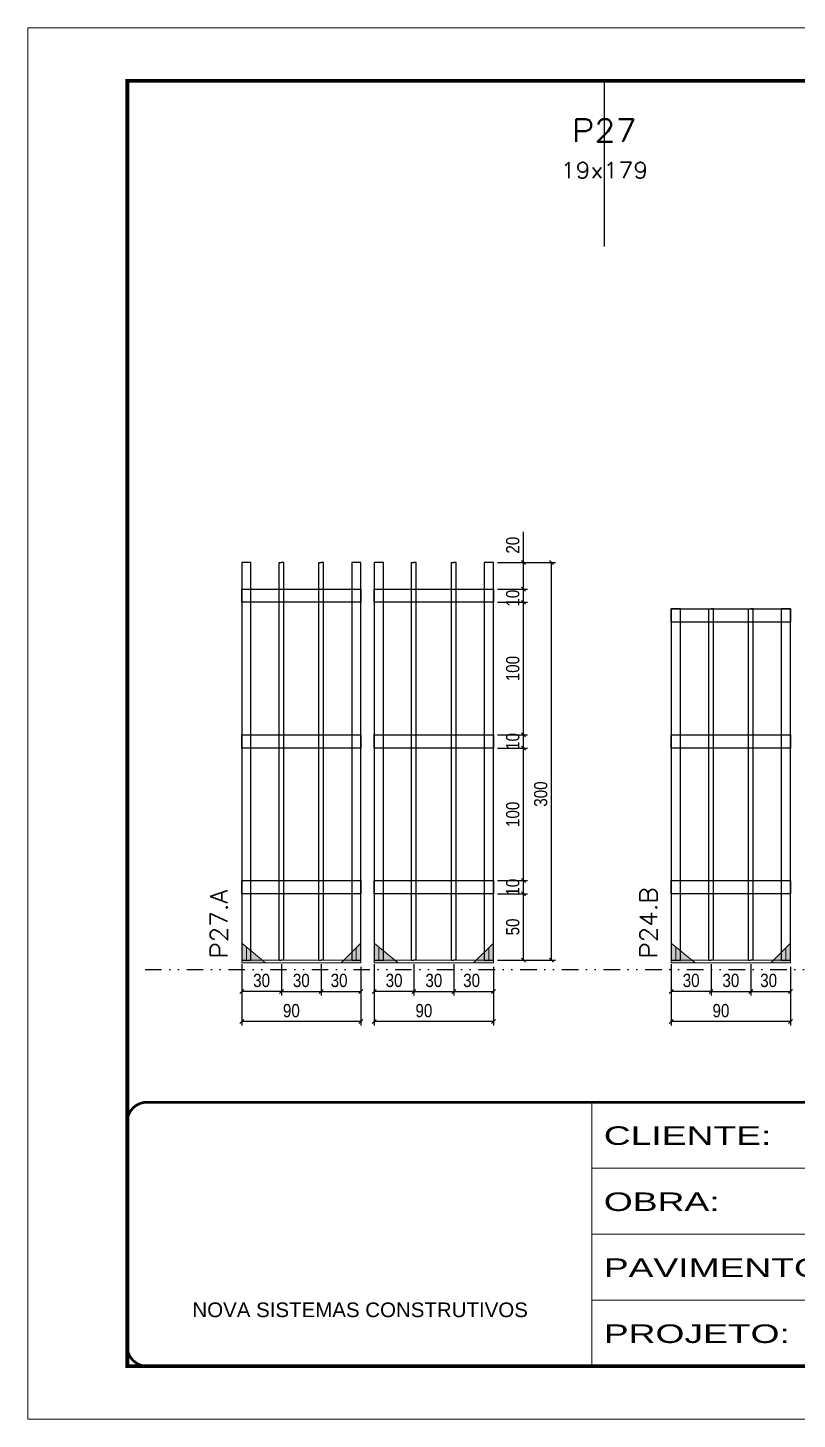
# Model space of a CAD drawing. Extents: x 14400 to 27878, y -21631 to 6985.
# Drawn here: x 19182 to 19763, y 192 to 1242 of the extents above; entities that cross this region are included whole.
import ezdxf
from ezdxf.enums import TextEntityAlignment as Align

# ---------------------------------------------------------------- set-up
doc = ezdxf.new("R2010")
doc.units = 0
for name, pattern in [('CONTINUO', [0]), ('DASHED', [0.75, 0.5, -0.25]), ('DIVIDE2', [0.625, 0.25, -0.125, 0, -0.125, 0, -0.125]), ('HIDDEN', [0.375, 0.25, -0.125])]:
    doc.linetypes.add(name, pattern=pattern)
for name, color, linetype in [('COTA', 241, 'Continuous'), ('Nível', 160, 'Continuous'), ('SARR_2.2x10', 60, 'Continuous'), ('SARR_3.5x7', 81, 'Continuous'), ('SARR_7x7', 40, 'Continuous'), ('Texto de Titulo', 7, 'Continuous'), ('Texto Qtd Sarr', 242, 'Continuous')]:
    doc.layers.add(name, color=color, linetype=linetype)
for name, color, linetype, lineweight in [('Folhas', 255, 'Continuous', 9), ('Madeira', 126, 'Continuous', 18), ('Sarr 2.2x7', 40, 'Continuous', 9), ('SARRAFO DE PRESSAO', 251, 'DASHED', 9), ('Texto Seção', 7, 'Continuous', 15)]:
    doc.layers.add(name, color=color, linetype=linetype, lineweight=lineweight)
doc.styles.add('ARIAL', font='arial.ttf')
doc.styles.add('COTA TECNICA', font='techl___.ttf', dxfattribs={"height": 10})
doc.styles.add('REGUA-120', font='ROMANS.shx', dxfattribs={"height": 15})
doc.styles.add('ROMANS', font='romans.shx')
doc.styles.add('Tecnologia', font='')
doc.styles.get('Tecnologia').set_extended_font_data('Forgotten Futurist')
doc.dimstyles.new('PAINEL', dxfattribs={"dimtxt": 10, "dimasz": 3, "dimexe": 3, "dimexo": 3, "dimgap": 3, "dimtad": 1, "dimdec": 1, "dimzin": 12, "dimdsep": 46, "dimtxsty": 'COTA TECNICA', "dimblk1": 'OBLIQUE', "dimblk2": 'OBLIQUE', "dimsah": 1, "dimcen": 0.9, "dimclrd": 4, "dimclre": 4, "dimclrt": 240, "dimadec": 1, "dimazin": 3, "dimtfac": 1, "dimtdec": 1, "dimtmove": 0, "dimatfit": 3, "dimfxl": 1, "dimtolj": 1, "dimtzin": 12, "dimarcsym": 0})

# ---------------------------------------------------------------- blocks, each defined once
blk = doc.blocks.new('9999999999')
at = {"color": 30, "linetype": 'CONTINUO'}
for p, q in [((98564.6, 34230.2), (98564.6, 34429.4)), ((98564.6, 34379.6), (99584, 34379.6)), ((98564.6, 34329.8), (99488, 34329.8)), ((98564.6, 34280), (99488, 34280))]:
    blk.add_line(p, q, dxfattribs=at)
at = {"color": 30, "linetype": 'CONTINUO', "const_width": 2}
blk.add_lwpolyline([(99584, 34230.2), (99584, 34414.4, 0.414214), (99569, 34429.4), (98229, 34429.4, 0.414214), (98214, 34414.4), (98214, 34245.2, 0.414214), (98229, 34230.2), (99584, 34230.2)], format="xyb", dxfattribs=at)
at = {"layer": 'Folhas'}
blk.add_lwpolyline([(98139, 34190.2), (99624, 34190.2), (99624, 35240.2), (98139, 35240.2)], close=True, dxfattribs=at)
at = {"layer": 'Folhas', "color": 30, "const_width": 3}
blk.add_lwpolyline([(98214, 34230.2), (99584, 34230.2), (99584, 35200.2), (98214, 35200.2)], close=True, dxfattribs=at)
at = {"color": 7, "linetype": 'Continuous', "ltscale": 5, "style": 'ARIAL'}
blk.add_text('NOVA SISTEMAS CONSTRUTIVOS', height=11.059, dxfattribs=at).set_placement((98263.2, 34267.2))
at = {"layer": 'Folhas', "color": 7, "style": 'Tecnologia', "width": 1.5}
for s, p in [('CLIENTE:', (98573.7, 34397.2)), ('OBRA:', (98573.7, 34347.3)), ('PAVIMENTO:', (98573.7, 34297.5)), ('PROJETO:', (98573.7, 34247.7))]:
    blk.add_text(s, height=14, dxfattribs=at).set_placement(p)
blk = doc.blocks.new('_Oblique')
at = {"color": 0, "linetype": 'ByBlock', "lineweight": -2}
blk.add_line((-0.5, -0.5), (0.5, 0.5), dxfattribs=at)
blk = doc.blocks.new('*D6910')
at = {"layer": 'COTA', "color": 4, "lineweight": -2, "transparency": 16777216}
for p, q in [((19443.4, 520.1), (19443.4, 489)), ((19533.4, 520.1), (19533.4, 489)), ((19533.4, 492), (19443.4, 492))]:
    blk.add_line(p, q, dxfattribs=at)
at = {"layer": 'Defpoints', "color": 0, "transparency": 16777216}
for p in [(19443.4, 523.1), (19533.4, 523.1), (19443.4, 492)]:
    blk.add_point(p, dxfattribs=at)
at = {"layer": 'COTA', "color": 4, "lineweight": -2, "transparency": 16777216, "xscale": 3, "yscale": 3, "zscale": 3, "rotation": 180}
blk.add_blockref('_Oblique', (19443.4, 492), dxfattribs=at)
at = {"layer": 'COTA', "color": 4, "lineweight": -2, "transparency": 16777216, "xscale": 3, "yscale": 3, "zscale": 3}
blk.add_blockref('_Oblique', (19533.4, 492), dxfattribs=at)
at = {"layer": 'COTA', "color": 240, "transparency": 16777216, "insert": (19480.9, 500.1), "char_height": 10, "attachment_point": 5, "style": 'COTA TECNICA'}
blk.add_mtext('\\A1;90', dxfattribs=at)
blk = doc.blocks.new('*D6911')
at = {"layer": 'COTA', "color": 4, "lineweight": -2, "transparency": 16777216}
for p, q in [((19536.4, 588.3), (19559.1, 588.3)), ((19556.1, 538.3), (19556.1, 588.3)), ((19536.4, 538.3), (19559.1, 538.3))]:
    blk.add_line(p, q, dxfattribs=at)
at = {"layer": 'Defpoints', "color": 0, "transparency": 16777216}
for p in [(19533.4, 588.3), (19556.1, 588.3), (19533.4, 538.3)]:
    blk.add_point(p, dxfattribs=at)
at = {"layer": 'COTA', "color": 4, "lineweight": -2, "transparency": 16777216, "xscale": 3, "yscale": 3, "zscale": 3}
for p, rotation in [((19556.1, 588.3), 90), ((19556.1, 538.3), 270)]:
    blk.add_blockref('_Oblique', p, dxfattribs=dict(at, rotation=rotation))
at = {"layer": 'COTA', "color": 240, "transparency": 16777216, "insert": (19548, 563.3), "char_height": 10, "attachment_point": 5, "rotation": 90, "style": 'COTA TECNICA'}
blk.add_mtext('\\A1;50', dxfattribs=at)
blk = doc.blocks.new('*D6912')
at = {"layer": 'COTA', "color": 4, "lineweight": -2, "transparency": 16777216}
for p, q in [((19536.4, 598.3), (19559.1, 598.3)), ((19536.4, 588.3), (19559.1, 588.3)), ((19556.1, 588.3), (19556.1, 598.3))]:
    blk.add_line(p, q, dxfattribs=at)
at = {"layer": 'Defpoints', "color": 0, "transparency": 16777216}
for p in [(19533.4, 598.3), (19533.4, 588.3), (19556.1, 598.3)]:
    blk.add_point(p, dxfattribs=at)
at = {"layer": 'COTA', "color": 4, "lineweight": -2, "transparency": 16777216, "xscale": 3, "yscale": 3, "zscale": 3}
for p, rotation in [((19556.1, 598.3), 90), ((19556.1, 588.3), 270)]:
    blk.add_blockref('_Oblique', p, dxfattribs=dict(at, rotation=rotation))
at = {"layer": 'COTA', "color": 240, "transparency": 16777216, "insert": (19548, 593.3), "char_height": 10, "attachment_point": 5, "rotation": 90, "style": 'COTA TECNICA'}
blk.add_mtext('\\A1;10', dxfattribs=at)
blk = doc.blocks.new('*D6913')
at = {"layer": 'COTA', "color": 4, "lineweight": -2, "transparency": 16777216}
for p, q in [((19536.4, 698.3), (19559.1, 698.3)), ((19556.1, 598.3), (19556.1, 698.3)), ((19536.4, 598.3), (19559.1, 598.3))]:
    blk.add_line(p, q, dxfattribs=at)
at = {"layer": 'Defpoints', "color": 0, "transparency": 16777216}
for p in [(19533.4, 698.3), (19556.1, 698.3), (19533.4, 598.3)]:
    blk.add_point(p, dxfattribs=at)
at = {"layer": 'COTA', "color": 4, "lineweight": -2, "transparency": 16777216, "xscale": 3, "yscale": 3, "zscale": 3}
for p, rotation in [((19556.1, 698.3), 90), ((19556.1, 598.3), 270)]:
    blk.add_blockref('_Oblique', p, dxfattribs=dict(at, rotation=rotation))
at = {"layer": 'COTA', "color": 240, "transparency": 16777216, "insert": (19548, 648.3), "char_height": 10, "attachment_point": 5, "rotation": 90, "style": 'COTA TECNICA'}
blk.add_mtext('\\A1;100', dxfattribs=at)
blk = doc.blocks.new('*D6914')
at = {"layer": 'COTA', "color": 4, "lineweight": -2, "transparency": 16777216}
for p, q in [((19536.4, 708.3), (19559.1, 708.3)), ((19556.1, 698.3), (19556.1, 708.3)), ((19536.4, 698.3), (19559.1, 698.3))]:
    blk.add_line(p, q, dxfattribs=at)
at = {"layer": 'Defpoints', "color": 0, "transparency": 16777216}
for p in [(19533.4, 708.3), (19556.1, 708.3), (19533.4, 698.3)]:
    blk.add_point(p, dxfattribs=at)
at = {"layer": 'COTA', "color": 4, "lineweight": -2, "transparency": 16777216, "xscale": 3, "yscale": 3, "zscale": 3}
for p, rotation in [((19556.1, 708.3), 90), ((19556.1, 698.3), 270)]:
    blk.add_blockref('_Oblique', p, dxfattribs=dict(at, rotation=rotation))
at = {"layer": 'COTA', "color": 240, "transparency": 16777216, "insert": (19548, 703.3), "char_height": 10, "attachment_point": 5, "rotation": 90, "style": 'COTA TECNICA'}
blk.add_mtext('\\A1;10', dxfattribs=at)
blk = doc.blocks.new('*D6915')
at = {"layer": 'COTA', "color": 4, "lineweight": -2, "transparency": 16777216}
for p, q in [((19536.4, 838.3), (19580.3, 838.3)), ((19577.3, 538.3), (19577.3, 838.3)), ((19536.4, 538.3), (19580.3, 538.3))]:
    blk.add_line(p, q, dxfattribs=at)
at = {"layer": 'Defpoints', "color": 0, "transparency": 16777216}
for p in [(19533.4, 838.3), (19577.3, 838.3), (19533.4, 538.3)]:
    blk.add_point(p, dxfattribs=at)
at = {"layer": 'COTA', "color": 4, "lineweight": -2, "transparency": 16777216, "xscale": 3, "yscale": 3, "zscale": 3}
for p, rotation in [((19577.3, 838.3), 90), ((19577.3, 538.3), 270)]:
    blk.add_blockref('_Oblique', p, dxfattribs=dict(at, rotation=rotation))
at = {"layer": 'COTA', "color": 240, "transparency": 16777216, "insert": (19569.1, 663.6), "char_height": 10, "attachment_point": 5, "rotation": 90, "style": 'COTA TECNICA'}
blk.add_mtext('\\A1;300', dxfattribs=at)
blk = doc.blocks.new('*D6916')
at = {"layer": 'COTA', "color": 4, "lineweight": -2, "transparency": 16777216}
for p, q in [((19343.4, 520.1), (19343.4, 489)), ((19433.4, 520.1), (19433.4, 489)), ((19433.4, 492), (19343.4, 492))]:
    blk.add_line(p, q, dxfattribs=at)
at = {"layer": 'Defpoints', "color": 0, "transparency": 16777216}
for p in [(19343.4, 523.1), (19433.4, 523.1), (19343.4, 492)]:
    blk.add_point(p, dxfattribs=at)
at = {"layer": 'COTA', "color": 4, "lineweight": -2, "transparency": 16777216, "xscale": 3, "yscale": 3, "zscale": 3, "rotation": 180}
blk.add_blockref('_Oblique', (19343.4, 492), dxfattribs=at)
at = {"layer": 'COTA', "color": 4, "lineweight": -2, "transparency": 16777216, "xscale": 3, "yscale": 3, "zscale": 3}
blk.add_blockref('_Oblique', (19433.4, 492), dxfattribs=at)
at = {"layer": 'COTA', "color": 240, "transparency": 16777216, "insert": (19380.9, 500.1), "char_height": 10, "attachment_point": 5, "style": 'COTA TECNICA'}
blk.add_mtext('\\A1;90', dxfattribs=at)
blk = doc.blocks.new('*D6917')
at = {"layer": 'COTA', "color": 4, "lineweight": -2, "transparency": 16777216}
for p, q in [((19343.4, 535.3), (19343.4, 511.6)), ((19373.4, 535.3), (19373.4, 511.6)), ((19373.4, 514.6), (19343.4, 514.6))]:
    blk.add_line(p, q, dxfattribs=at)
at = {"layer": 'Defpoints', "color": 0, "transparency": 16777216}
for p in [(19343.4, 538.3), (19373.4, 538.3), (19343.4, 514.6)]:
    blk.add_point(p, dxfattribs=at)
at = {"layer": 'COTA', "color": 4, "lineweight": -2, "transparency": 16777216, "xscale": 3, "yscale": 3, "zscale": 3, "rotation": 180}
blk.add_blockref('_Oblique', (19343.4, 514.6), dxfattribs=at)
at = {"layer": 'COTA', "color": 4, "lineweight": -2, "transparency": 16777216, "xscale": 3, "yscale": 3, "zscale": 3}
blk.add_blockref('_Oblique', (19373.4, 514.6), dxfattribs=at)
at = {"layer": 'COTA', "color": 240, "transparency": 16777216, "insert": (19358.4, 522.9), "char_height": 10, "attachment_point": 5, "style": 'COTA TECNICA'}
blk.add_mtext('\\A1;30', dxfattribs=at)
blk = doc.blocks.new('*D6918')
at = {"layer": 'COTA', "color": 4, "lineweight": -2, "transparency": 16777216}
for p, q in [((19403.4, 535.3), (19403.4, 511.6)), ((19433.4, 533.1), (19433.4, 511.6)), ((19403.4, 514.6), (19433.4, 514.6))]:
    blk.add_line(p, q, dxfattribs=at)
at = {"layer": 'Defpoints', "color": 0, "transparency": 16777216}
for p in [(19403.4, 538.3), (19433.4, 536.1), (19433.4, 514.6)]:
    blk.add_point(p, dxfattribs=at)
at = {"layer": 'COTA', "color": 4, "lineweight": -2, "transparency": 16777216, "xscale": 3, "yscale": 3, "zscale": 3, "rotation": 180}
blk.add_blockref('_Oblique', (19403.4, 514.6), dxfattribs=at)
at = {"layer": 'COTA', "color": 4, "lineweight": -2, "transparency": 16777216, "xscale": 3, "yscale": 3, "zscale": 3}
blk.add_blockref('_Oblique', (19433.4, 514.6), dxfattribs=at)
at = {"layer": 'COTA', "color": 240, "transparency": 16777216, "insert": (19416.9, 522.9), "char_height": 10, "attachment_point": 5, "style": 'COTA TECNICA'}
blk.add_mtext('\\A1;30', dxfattribs=at)
blk = doc.blocks.new('*D6919')
at = {"layer": 'COTA', "color": 4, "lineweight": -2, "transparency": 16777216}
for p, q in [((19373.4, 535.3), (19373.4, 511.6)), ((19403.4, 535.3), (19403.4, 511.6)), ((19373.4, 514.6), (19403.4, 514.6))]:
    blk.add_line(p, q, dxfattribs=at)
at = {"layer": 'Defpoints', "color": 0, "transparency": 16777216}
for p in [(19373.4, 538.3), (19403.4, 538.3), (19403.4, 514.6)]:
    blk.add_point(p, dxfattribs=at)
at = {"layer": 'COTA', "color": 4, "lineweight": -2, "transparency": 16777216, "xscale": 3, "yscale": 3, "zscale": 3, "rotation": 180}
blk.add_blockref('_Oblique', (19373.4, 514.6), dxfattribs=at)
at = {"layer": 'COTA', "color": 4, "lineweight": -2, "transparency": 16777216, "xscale": 3, "yscale": 3, "zscale": 3}
blk.add_blockref('_Oblique', (19403.4, 514.6), dxfattribs=at)
at = {"layer": 'COTA', "color": 240, "transparency": 16777216, "insert": (19388.4, 522.9), "char_height": 10, "attachment_point": 5, "style": 'COTA TECNICA'}
blk.add_mtext('\\A1;30', dxfattribs=at)
blk = doc.blocks.new('*D6921')
at = {"layer": 'COTA', "color": 4, "lineweight": -2, "transparency": 16777216}
for p, q in [((19536.4, 818.3), (19559.1, 818.3)), ((19556.1, 808.3), (19556.1, 818.3)), ((19536.4, 808.3), (19559.1, 808.3))]:
    blk.add_line(p, q, dxfattribs=at)
at = {"layer": 'Defpoints', "color": 0, "transparency": 16777216}
for p in [(19533.4, 818.3), (19556.1, 818.3), (19533.4, 808.3)]:
    blk.add_point(p, dxfattribs=at)
at = {"layer": 'COTA', "color": 4, "lineweight": -2, "transparency": 16777216, "xscale": 3, "yscale": 3, "zscale": 3}
for p, rotation in [((19556.1, 818.3), 90), ((19556.1, 808.3), 270)]:
    blk.add_blockref('_Oblique', p, dxfattribs=dict(at, rotation=rotation))
at = {"layer": 'COTA', "color": 240, "transparency": 16777216, "insert": (19548, 811.4), "char_height": 10, "attachment_point": 5, "rotation": 90, "style": 'COTA TECNICA'}
blk.add_mtext('\\A1;10', dxfattribs=at)
blk = doc.blocks.new('*D6922')
at = {"layer": 'COTA', "color": 4, "lineweight": -2, "transparency": 16777216}
for p, q in [((19443.4, 535.3), (19443.4, 511.6)), ((19473.4, 535.3), (19473.4, 511.6)), ((19473.4, 514.6), (19443.4, 514.6))]:
    blk.add_line(p, q, dxfattribs=at)
at = {"layer": 'Defpoints', "color": 0, "transparency": 16777216}
for p in [(19443.4, 538.3), (19473.4, 538.3), (19443.4, 514.6)]:
    blk.add_point(p, dxfattribs=at)
at = {"layer": 'COTA', "color": 4, "lineweight": -2, "transparency": 16777216, "xscale": 3, "yscale": 3, "zscale": 3, "rotation": 180}
blk.add_blockref('_Oblique', (19443.4, 514.6), dxfattribs=at)
at = {"layer": 'COTA', "color": 4, "lineweight": -2, "transparency": 16777216, "xscale": 3, "yscale": 3, "zscale": 3}
blk.add_blockref('_Oblique', (19473.4, 514.6), dxfattribs=at)
at = {"layer": 'COTA', "color": 240, "transparency": 16777216, "insert": (19458.4, 522.9), "char_height": 10, "attachment_point": 5, "style": 'COTA TECNICA'}
blk.add_mtext('\\A1;30', dxfattribs=at)
blk = doc.blocks.new('*D6923')
at = {"layer": 'COTA', "color": 4, "lineweight": -2, "transparency": 16777216}
for p, q in [((19503.4, 535.3), (19503.4, 511.6)), ((19533.4, 533.1), (19533.4, 511.6)), ((19503.4, 514.6), (19533.4, 514.6))]:
    blk.add_line(p, q, dxfattribs=at)
at = {"layer": 'Defpoints', "color": 0, "transparency": 16777216}
for p in [(19503.4, 538.3), (19533.4, 536.1), (19533.4, 514.6)]:
    blk.add_point(p, dxfattribs=at)
at = {"layer": 'COTA', "color": 4, "lineweight": -2, "transparency": 16777216, "xscale": 3, "yscale": 3, "zscale": 3, "rotation": 180}
blk.add_blockref('_Oblique', (19503.4, 514.6), dxfattribs=at)
at = {"layer": 'COTA', "color": 4, "lineweight": -2, "transparency": 16777216, "xscale": 3, "yscale": 3, "zscale": 3}
blk.add_blockref('_Oblique', (19533.4, 514.6), dxfattribs=at)
at = {"layer": 'COTA', "color": 240, "transparency": 16777216, "insert": (19516.9, 522.9), "char_height": 10, "attachment_point": 5, "style": 'COTA TECNICA'}
blk.add_mtext('\\A1;30', dxfattribs=at)
blk = doc.blocks.new('*D6924')
at = {"layer": 'COTA', "color": 4, "lineweight": -2, "transparency": 16777216}
for p, q in [((19473.4, 535.3), (19473.4, 511.6)), ((19503.4, 535.3), (19503.4, 511.6)), ((19473.4, 514.6), (19503.4, 514.6))]:
    blk.add_line(p, q, dxfattribs=at)
at = {"layer": 'Defpoints', "color": 0, "transparency": 16777216}
for p in [(19473.4, 538.3), (19503.4, 538.3), (19503.4, 514.6)]:
    blk.add_point(p, dxfattribs=at)
at = {"layer": 'COTA', "color": 4, "lineweight": -2, "transparency": 16777216, "xscale": 3, "yscale": 3, "zscale": 3, "rotation": 180}
blk.add_blockref('_Oblique', (19473.4, 514.6), dxfattribs=at)
at = {"layer": 'COTA', "color": 4, "lineweight": -2, "transparency": 16777216, "xscale": 3, "yscale": 3, "zscale": 3}
blk.add_blockref('_Oblique', (19503.4, 514.6), dxfattribs=at)
at = {"layer": 'COTA', "color": 240, "transparency": 16777216, "insert": (19488.4, 522.9), "char_height": 10, "attachment_point": 5, "style": 'COTA TECNICA'}
blk.add_mtext('\\A1;30', dxfattribs=at)
blk = doc.blocks.new('titulo1')
at = {"layer": 'Defpoints', "color": 252, "linetype": 'HIDDEN', "ltscale": 2}
blk.add_line((0, 0), (0, 125), dxfattribs=at)
at = {"layer": 'Defpoints', "style": 'ROMANS', "oblique": 15}
blk.add_attdef('FOLHA', text='', height=10, dxfattribs=at).set_placement((0, 15.6), align=Align.MIDDLE_CENTER)
at = {"layer": 'Texto Qtd Sarr', "color": 3, "style": 'ROMANS', "oblique": 15}
for tag, height, p in [('TITULO', 17, (0, 71.4)), ('SEÇÃO', 12, (0, 41.5))]:
    blk.add_attdef(tag, text='', height=height, dxfattribs=at).set_placement(p, align=Align.MIDDLE_CENTER)
blk = doc.blocks.new('*D6925')
at = {"layer": 'COTA', "color": 4, "lineweight": -2, "transparency": 16777216}
for p, q in [((19536.4, 808.3), (19559.1, 808.3)), ((19556.1, 708.3), (19556.1, 808.3)), ((19536.4, 708.3), (19559.1, 708.3))]:
    blk.add_line(p, q, dxfattribs=at)
at = {"layer": 'Defpoints', "color": 0, "transparency": 16777216}
for p in [(19533.4, 808.3), (19556.1, 808.3), (19533.4, 708.3)]:
    blk.add_point(p, dxfattribs=at)
at = {"layer": 'COTA', "color": 4, "lineweight": -2, "transparency": 16777216, "xscale": 3, "yscale": 3, "zscale": 3}
for p, rotation in [((19556.1, 808.3), 90), ((19556.1, 708.3), 270)]:
    blk.add_blockref('_Oblique', p, dxfattribs=dict(at, rotation=rotation))
at = {"layer": 'COTA', "color": 240, "transparency": 16777216, "insert": (19548, 758.3), "char_height": 10, "attachment_point": 5, "rotation": 90, "style": 'COTA TECNICA'}
blk.add_mtext('\\A1;100', dxfattribs=at)
blk = doc.blocks.new('*D6926')
at = {"layer": 'COTA', "color": 4, "lineweight": -2, "transparency": 16777216}
for p, q in [((19556.1, 838.3), (19556.1, 861.5)), ((19536.4, 838.3), (19559.1, 838.3)), ((19556.1, 818.3), (19556.1, 838.3)), ((19536.4, 818.3), (19559.1, 818.3))]:
    blk.add_line(p, q, dxfattribs=at)
at = {"layer": 'Defpoints', "color": 0, "transparency": 16777216}
for p in [(19533.4, 838.3), (19556.1, 838.3), (19533.4, 818.3)]:
    blk.add_point(p, dxfattribs=at)
at = {"layer": 'COTA', "color": 4, "lineweight": -2, "transparency": 16777216, "xscale": 3, "yscale": 3, "zscale": 3}
for p, rotation in [((19556.1, 838.3), 90), ((19556.1, 818.3), 270)]:
    blk.add_blockref('_Oblique', p, dxfattribs=dict(at, rotation=rotation))
at = {"layer": 'COTA', "color": 240, "transparency": 16777216, "insert": (19548, 851.4), "char_height": 10, "attachment_point": 5, "rotation": 90, "style": 'COTA TECNICA'}
blk.add_mtext('\\A1;20', dxfattribs=at)
blk = doc.blocks.new('*D6936')
at = {"layer": 'COTA', "color": 4, "lineweight": -2, "transparency": 16777216}
for p, q in [((19667.6, 520.1), (19667.6, 489)), ((19757.6, 520.1), (19757.6, 489)), ((19757.6, 492), (19667.6, 492))]:
    blk.add_line(p, q, dxfattribs=at)
at = {"layer": 'Defpoints', "color": 0, "transparency": 16777216}
for p in [(19667.6, 523.1), (19757.6, 523.1), (19667.6, 492)]:
    blk.add_point(p, dxfattribs=at)
at = {"layer": 'COTA', "color": 4, "lineweight": -2, "transparency": 16777216, "xscale": 3, "yscale": 3, "zscale": 3, "rotation": 180}
blk.add_blockref('_Oblique', (19667.6, 492), dxfattribs=at)
at = {"layer": 'COTA', "color": 4, "lineweight": -2, "transparency": 16777216, "xscale": 3, "yscale": 3, "zscale": 3}
blk.add_blockref('_Oblique', (19757.6, 492), dxfattribs=at)
at = {"layer": 'COTA', "color": 240, "transparency": 16777216, "insert": (19705.1, 500.1), "char_height": 10, "attachment_point": 5, "style": 'COTA TECNICA'}
blk.add_mtext('\\A1;90', dxfattribs=at)
blk = doc.blocks.new('*D6937')
at = {"layer": 'COTA', "color": 4, "lineweight": -2, "transparency": 16777216}
for p, q in [((19667.6, 535.3), (19667.6, 511.6)), ((19697.6, 535.3), (19697.6, 511.6)), ((19697.6, 514.6), (19667.6, 514.6))]:
    blk.add_line(p, q, dxfattribs=at)
at = {"layer": 'Defpoints', "color": 0, "transparency": 16777216}
for p in [(19667.6, 538.3), (19697.6, 538.3), (19667.6, 514.6)]:
    blk.add_point(p, dxfattribs=at)
at = {"layer": 'COTA', "color": 4, "lineweight": -2, "transparency": 16777216, "xscale": 3, "yscale": 3, "zscale": 3, "rotation": 180}
blk.add_blockref('_Oblique', (19667.6, 514.6), dxfattribs=at)
at = {"layer": 'COTA', "color": 4, "lineweight": -2, "transparency": 16777216, "xscale": 3, "yscale": 3, "zscale": 3}
blk.add_blockref('_Oblique', (19697.6, 514.6), dxfattribs=at)
at = {"layer": 'COTA', "color": 240, "transparency": 16777216, "insert": (19682.6, 522.9), "char_height": 10, "attachment_point": 5, "style": 'COTA TECNICA'}
blk.add_mtext('\\A1;30', dxfattribs=at)
blk = doc.blocks.new('*D6938')
at = {"layer": 'COTA', "color": 4, "lineweight": -2, "transparency": 16777216}
for p, q in [((19727.6, 535.3), (19727.6, 511.6)), ((19757.6, 533.1), (19757.6, 511.6)), ((19727.6, 514.6), (19757.6, 514.6))]:
    blk.add_line(p, q, dxfattribs=at)
at = {"layer": 'Defpoints', "color": 0, "transparency": 16777216}
for p in [(19727.6, 538.3), (19757.6, 536.1), (19757.6, 514.6)]:
    blk.add_point(p, dxfattribs=at)
at = {"layer": 'COTA', "color": 4, "lineweight": -2, "transparency": 16777216, "xscale": 3, "yscale": 3, "zscale": 3, "rotation": 180}
blk.add_blockref('_Oblique', (19727.6, 514.6), dxfattribs=at)
at = {"layer": 'COTA', "color": 4, "lineweight": -2, "transparency": 16777216, "xscale": 3, "yscale": 3, "zscale": 3}
blk.add_blockref('_Oblique', (19757.6, 514.6), dxfattribs=at)
at = {"layer": 'COTA', "color": 240, "transparency": 16777216, "insert": (19741.1, 522.9), "char_height": 10, "attachment_point": 5, "style": 'COTA TECNICA'}
blk.add_mtext('\\A1;30', dxfattribs=at)
blk = doc.blocks.new('*D6939')
at = {"layer": 'COTA', "color": 4, "lineweight": -2, "transparency": 16777216}
for p, q in [((19697.6, 535.3), (19697.6, 511.6)), ((19727.6, 535.3), (19727.6, 511.6)), ((19697.6, 514.6), (19727.6, 514.6))]:
    blk.add_line(p, q, dxfattribs=at)
at = {"layer": 'Defpoints', "color": 0, "transparency": 16777216}
for p in [(19697.6, 538.3), (19727.6, 538.3), (19727.6, 514.6)]:
    blk.add_point(p, dxfattribs=at)
at = {"layer": 'COTA', "color": 4, "lineweight": -2, "transparency": 16777216, "xscale": 3, "yscale": 3, "zscale": 3, "rotation": 180}
blk.add_blockref('_Oblique', (19697.6, 514.6), dxfattribs=at)
at = {"layer": 'COTA', "color": 4, "lineweight": -2, "transparency": 16777216, "xscale": 3, "yscale": 3, "zscale": 3}
blk.add_blockref('_Oblique', (19727.6, 514.6), dxfattribs=at)
at = {"layer": 'COTA', "color": 240, "transparency": 16777216, "insert": (19712.6, 522.9), "char_height": 10, "attachment_point": 5, "style": 'COTA TECNICA'}
blk.add_mtext('\\A1;30', dxfattribs=at)

msp = doc.modelspace()

# ---------------------------------------------------------------- hatches: boundary and pattern name
at = {"layer": 'Madeira'}
h = msp.add_hatch(color=252, dxfattribs=at)
h.dxf.hatch_style = 2
h.paths.add_polyline_path([(19343.39, 551.13), (19343.39, 536.13), (19361.39, 536.13)])
h = msp.add_hatch(color=252, dxfattribs=at)
h.dxf.hatch_style = 2
h.paths.add_polyline_path([(19433.39, 551.13), (19433.39, 536.13), (19418.39, 536.13)])
h = msp.add_hatch(color=252, dxfattribs=at)
h.dxf.hatch_style = 2
h.paths.add_polyline_path([(19443.39, 551.13), (19443.39, 536.13), (19461.39, 536.13)])
h = msp.add_hatch(color=252, dxfattribs=at)
h.dxf.hatch_style = 2
h.paths.add_polyline_path([(19533.39, 551.13), (19533.39, 536.13), (19518.39, 536.13)])
h = msp.add_hatch(color=252, dxfattribs=at)
h.dxf.hatch_style = 2
h.paths.add_polyline_path([(19667.64, 551.13), (19667.64, 536.13), (19685.64, 536.13)])
h = msp.add_hatch(color=252, dxfattribs=at)
h.dxf.hatch_style = 2
h.paths.add_polyline_path([(19757.64, 551.13), (19757.64, 536.13), (19742.64, 536.13)])

# ---------------------------------------------------------------- linework, layer by layer
at = {"layer": 'Madeira', "color": 1, "linetype": 'HIDDEN'}
for p, q in [((19346.89, 547.63), (19346.89, 538.33)), ((19346.89, 547.63), (19346.89, 538.33)), ((19429.89, 547.63), (19429.89, 538.33)), ((19429.89, 547.63), (19429.89, 538.33)), ((19446.89, 547.63), (19446.89, 538.33)), ((19446.89, 547.63), (19446.89, 538.33)), ((19529.89, 547.63), (19529.89, 538.33)), ((19529.89, 547.63), (19529.89, 538.33)), ((19671.14, 547.63), (19671.14, 538.33)), ((19671.14, 547.63), (19671.14, 538.33)), ((19754.14, 547.63), (19754.14, 538.33)), ((19754.14, 547.63), (19754.14, 538.33)), ((19353.22, 538.33), (19343.39, 538.33)), ((19353.22, 538.33), (19343.39, 538.33)), ((19359.19, 538.33), (19343.39, 538.33)), ((19350.39, 544.13), (19350.39, 538.33)), ((19420.59, 538.33), (19433.39, 538.33)), ((19423.56, 538.33), (19433.39, 538.33)), ((19423.56, 538.33), (19433.39, 538.33)), ((19453.22, 538.33), (19443.39, 538.33)), ((19453.22, 538.33), (19443.39, 538.33)), ((19459.19, 538.33), (19443.39, 538.33)), ((19450.39, 544.13), (19450.39, 538.33)), ((19520.59, 538.33), (19533.39, 538.33)), ((19523.56, 538.33), (19533.39, 538.33)), ((19523.56, 538.33), (19533.39, 538.33)), ((19677.47, 538.33), (19667.64, 538.33)), ((19677.47, 538.33), (19667.64, 538.33)), ((19683.44, 538.33), (19667.64, 538.33)), ((19674.64, 544.13), (19674.64, 538.33)), ((19744.84, 538.33), (19757.64, 538.33)), ((19747.8, 538.33), (19757.64, 538.33)), ((19747.8, 538.33), (19757.64, 538.33))]:
    msp.add_line(p, q, dxfattribs=at)
at = {"layer": 'Madeira'}
for p, q in [((19343.39, 538.33), (19343.39, 536.13)), ((19343.39, 538.33), (19343.39, 536.13)), ((19343.39, 538.33), (19343.39, 536.13)), ((19443.39, 538.33), (19443.39, 536.13)), ((19443.39, 538.33), (19443.39, 536.13)), ((19443.39, 538.33), (19443.39, 536.13)), ((19667.64, 538.33), (19667.64, 536.13)), ((19667.64, 538.33), (19667.64, 536.13)), ((19667.64, 538.33), (19667.64, 536.13))]:
    msp.add_line(p, q, dxfattribs=at)
at = {"layer": 'Madeira', "color": 0}
for points in [[(19343.39, 551.13), (19343.39, 536.13), (19361.39, 536.13), (19343.39, 551.13)], [(19433.39, 551.13), (19433.39, 536.13), (19418.39, 536.13), (19433.39, 551.13)], [(19443.39, 551.13), (19443.39, 536.13), (19461.39, 536.13), (19443.39, 551.13)], [(19533.39, 551.13), (19533.39, 536.13), (19518.39, 536.13), (19533.39, 551.13)], [(19667.64, 551.13), (19667.64, 536.13), (19685.64, 536.13), (19667.64, 551.13)], [(19757.64, 551.13), (19757.64, 536.13), (19742.64, 536.13), (19757.64, 551.13)]]:
    msp.add_lwpolyline(points, dxfattribs=at)
at = {"layer": 'Nível', "color": 4, "linetype": 'DIVIDE2', "ltscale": 50}
msp.add_line((19270.47, 531.13), (20640.47, 531.13), dxfattribs=at)
at = {"layer": 'Sarr 2.2x7'}
for points in [[(19433.39, 538.33), (19343.39, 538.33), (19343.39, 536.13), (19433.39, 536.13)], [(19533.39, 538.33), (19443.39, 538.33), (19443.39, 536.13), (19533.39, 536.13)], [(19757.64, 538.33), (19667.64, 538.33), (19667.64, 536.13), (19757.64, 536.13)]]:
    msp.add_lwpolyline(points, close=True, dxfattribs=at)
at = {"layer": 'SARR_2.2x10'}
for points in [[(19343.39, 818.3), (19433.39, 818.3), (19433.39, 808.3), (19343.39, 808.3)], [(19443.39, 818.3), (19533.39, 818.3), (19533.39, 808.3), (19443.39, 808.3)], [(19667.64, 803.3), (19757.64, 803.3), (19757.64, 793.3), (19667.64, 793.3)], [(19343.39, 708.3), (19433.39, 708.3), (19433.39, 698.3), (19343.39, 698.3)], [(19443.39, 708.3), (19533.39, 708.3), (19533.39, 698.3), (19443.39, 698.3)], [(19667.64, 708.3), (19757.64, 708.3), (19757.64, 698.3), (19667.64, 698.3)], [(19343.39, 598.3), (19433.39, 598.3), (19433.39, 588.3), (19343.39, 588.3)], [(19443.39, 598.3), (19533.39, 598.3), (19533.39, 588.3), (19443.39, 588.3)], [(19667.64, 598.3), (19757.64, 598.3), (19757.64, 588.3), (19667.64, 588.3)]]:
    msp.add_lwpolyline(points, close=True, dxfattribs=at)
at = {"layer": 'SARR_3.5x7'}
for p, q in [((19371.64, 538.33), (19371.64, 838.3)), ((19371.64, 838.3), (19373.39, 838.3)), ((19375.14, 838.3), (19373.39, 838.3)), ((19375.14, 538.33), (19375.14, 838.3)), ((19401.64, 538.33), (19401.64, 838.3)), ((19401.64, 838.3), (19403.39, 838.3)), ((19405.14, 838.3), (19403.39, 838.3)), ((19405.14, 538.33), (19405.14, 838.3)), ((19471.64, 538.33), (19471.64, 838.3)), ((19471.64, 838.3), (19473.39, 838.3)), ((19475.14, 838.3), (19473.39, 838.3)), ((19475.14, 538.33), (19475.14, 838.3)), ((19501.64, 538.33), (19501.64, 838.3)), ((19501.64, 838.3), (19503.39, 838.3)), ((19505.14, 838.3), (19503.39, 838.3)), ((19505.14, 538.33), (19505.14, 838.3)), ((19695.89, 538.33), (19695.89, 803.3)), ((19695.89, 803.3), (19697.64, 803.3)), ((19699.39, 803.3), (19697.64, 803.3)), ((19699.39, 538.33), (19699.39, 803.3)), ((19725.89, 538.33), (19725.89, 803.3)), ((19725.89, 803.3), (19727.64, 803.3)), ((19729.39, 803.3), (19727.64, 803.3)), ((19729.39, 538.33), (19729.39, 803.3)), ((19371.64, 538.33), (19373.39, 538.33)), ((19375.14, 538.33), (19373.39, 538.33)), ((19401.64, 538.33), (19403.39, 538.33)), ((19405.14, 538.33), (19403.39, 538.33)), ((19471.64, 538.33), (19473.39, 538.33)), ((19475.14, 538.33), (19473.39, 538.33)), ((19501.64, 538.33), (19503.39, 538.33)), ((19505.14, 538.33), (19503.39, 538.33)), ((19695.89, 538.33), (19697.64, 538.33)), ((19699.39, 538.33), (19697.64, 538.33)), ((19725.89, 538.33), (19727.64, 538.33)), ((19729.39, 538.33), (19727.64, 538.33))]:
    msp.add_line(p, q, dxfattribs=at)
at = {"layer": 'SARR_7x7'}
for points in [[(19343.39, 538.33), (19350.39, 538.33), (19350.39, 838.3), (19343.39, 838.3)], [(19426.39, 538.33), (19433.39, 538.33), (19433.39, 838.3), (19426.39, 838.3)], [(19443.39, 538.33), (19450.39, 538.33), (19450.39, 838.3), (19443.39, 838.3)], [(19526.39, 538.33), (19533.39, 538.33), (19533.39, 838.3), (19526.39, 838.3)], [(19667.64, 538.33), (19674.64, 538.33), (19674.64, 803.3), (19667.64, 803.3)], [(19750.64, 538.33), (19757.64, 538.33), (19757.64, 803.3), (19750.64, 803.3)]]:
    msp.add_lwpolyline(points, close=True, dxfattribs=at)

# ---------------------------------------------------------------- block references
at = {"layer": 'SARRAFO DE PRESSAO', "color": 6, "linetype": 'ByBlock'}
msp.add_blockref('9999999999', (-78957.01, -33998.35), dxfattribs=at)
at = {"layer": 'Texto Seção'}
ref = msp.add_blockref('titulo1', (19617.14, 1076.85), dxfattribs=at)
ref.add_attrib('TITULO', 'P27', dxfattribs={"layer": 'Texto de Titulo', "color": 7, "height": 17, "style": 'ROMANS', "width": 1.1}).set_placement((19617.14, 1164.35), align=Align.MIDDLE_CENTER)
ref.add_attrib('SEÇÃO', '19x179', dxfattribs={"layer": 'Texto de Titulo', "color": 7, "height": 12, "style": 'ROMANS', "width": 1.1}).set_placement((19617.14, 1134.35), align=Align.MIDDLE_CENTER)

# ---------------------------------------------------------------- texts
at = {"layer": 'Texto Seção', "style": 'REGUA-120', "width": 1.05}
for s, p in [('P27.A', (19332.71, 539.43)), ('P24.B', (19656.95, 539.43))]:
    msp.add_text(s, height=13, rotation=90, dxfattribs=at).set_placement(p)

# ---------------------------------------------------------------- dimensions: what is measured, and where the dimension line sits
at = {"layer": 'COTA'}
for base, p1, p2, picture, middle in [((19556.09, 838.3), (19533.39, 818.3), (19533.39, 838.3), '*D6926', (19547.99, 851.41)), ((19556.09, 808.3), (19533.39, 708.3), (19533.39, 808.3), '*D6925', (19547.99, 758.3))]:
    dim = msp.add_linear_dim(base=base, p1=p1, p2=p2, angle=90, dimstyle='PAINEL', dxfattribs=at)
    dim.commit()
    dim.dimension.update_dxf_attribs({"geometry": picture, "text_midpoint": middle})
for base, p1, p2, angle, picture, middle in [((19577.3, 838.3), (19533.39, 538.3), (19533.39, 838.3), 90, '*D6915', (19577.3, 663.6)), ((19556.09, 818.34), (19533.39, 808.34), (19533.39, 818.34), 90, '*D6921', (19556.09, 811.39)), ((19556.09, 708.33), (19533.39, 698.33), (19533.39, 708.33), 90, '*D6914', (19556.09, 703.33)), ((19556.09, 598.33), (19533.39, 588.33), (19533.39, 598.33), 90, '*D6912', (19556.09, 593.33)), ((19343.39, 491.96), (19433.39, 523.13), (19343.39, 523.13), 180, '*D6916', (19380.89, 491.96)), ((19443.39, 491.96), (19533.39, 523.13), (19443.39, 523.13), 180, '*D6910', (19480.89, 491.96)), ((19667.64, 491.96), (19757.64, 523.13), (19667.64, 523.13), 180, '*D6936', (19705.14, 491.96))]:
    dim = msp.add_linear_dim(base=base, p1=p1, p2=p2, angle=angle, dimstyle='PAINEL', override={"dimtmove": 1}, dxfattribs=at)
    dim.commit()
    dim.dimension.update_dxf_attribs({"geometry": picture, "text_midpoint": middle, "dimtype": 160})
for base, p1, p2, angle, picture, middle in [((19556.09, 698.33), (19533.39, 598.33), (19533.39, 698.33), 90, '*D6913', (19547.99, 648.33)), ((19556.09, 588.33), (19533.39, 538.33), (19533.39, 588.33), 90, '*D6911', (19547.98, 563.33)), ((19343.39, 514.63), (19373.39, 538.33), (19343.39, 538.33), 180, '*D6917', (19358.39, 522.85)), ((19443.39, 514.63), (19473.39, 538.33), (19443.39, 538.33), 180, '*D6922', (19458.39, 522.85)), ((19667.64, 514.63), (19697.64, 538.33), (19667.64, 538.33), 180, '*D6937', (19682.64, 522.85))]:
    dim = msp.add_linear_dim(base=base, p1=p1, p2=p2, angle=angle, dimstyle='PAINEL', override={"dimtmove": 1}, dxfattribs=at)
    dim.commit()
    dim.dimension.update_dxf_attribs({"geometry": picture, "text_midpoint": middle})
for base, p1, p2, picture, middle in [((19403.39, 514.63), (19373.39, 538.33), (19403.39, 538.33), '*D6919', (19388.39, 522.85)), ((19503.39, 514.63), (19473.39, 538.33), (19503.39, 538.33), '*D6924', (19488.39, 522.85)), ((19727.64, 514.63), (19697.64, 538.33), (19727.64, 538.33), '*D6939', (19712.64, 522.85))]:
    dim = msp.add_linear_dim(base=base, p1=p1, p2=p2, dimstyle='PAINEL', override={"dimtmove": 1}, dxfattribs=at)
    dim.commit()
    dim.dimension.update_dxf_attribs({"geometry": picture, "text_midpoint": middle})
for base, p1, p2, picture, middle in [((19433.39, 514.63), (19403.39, 538.33), (19433.39, 536.13), '*D6918', (19416.89, 514.63)), ((19533.39, 514.63), (19503.39, 538.33), (19533.39, 536.13), '*D6923', (19516.89, 514.63)), ((19757.64, 514.63), (19727.64, 538.33), (19757.64, 536.13), '*D6938', (19741.14, 514.63))]:
    dim = msp.add_linear_dim(base=base, p1=p1, p2=p2, dimstyle='PAINEL', override={"dimtmove": 1}, dxfattribs=at)
    dim.commit()
    dim.dimension.update_dxf_attribs({"geometry": picture, "text_midpoint": middle, "dimtype": 160})

doc.saveas('drawing.dxf')
